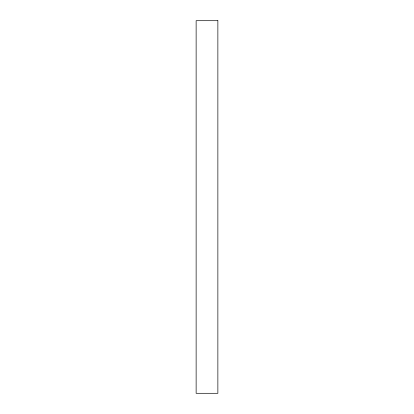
<?xml version="1.0" encoding="UTF-8"?>
<svg xmlns="http://www.w3.org/2000/svg" width="414" height="414" viewBox="0 0 414 414"><rect width="100%" height="100%" fill="white"/><g stroke="black" fill="none" stroke-linecap="round" stroke-linejoin="round"><path stroke-width="0.62" d="M217.867 20.7L196.132 20.7L196.132 393.3L217.867 393.3L217.867 20.7"/></g></svg>
